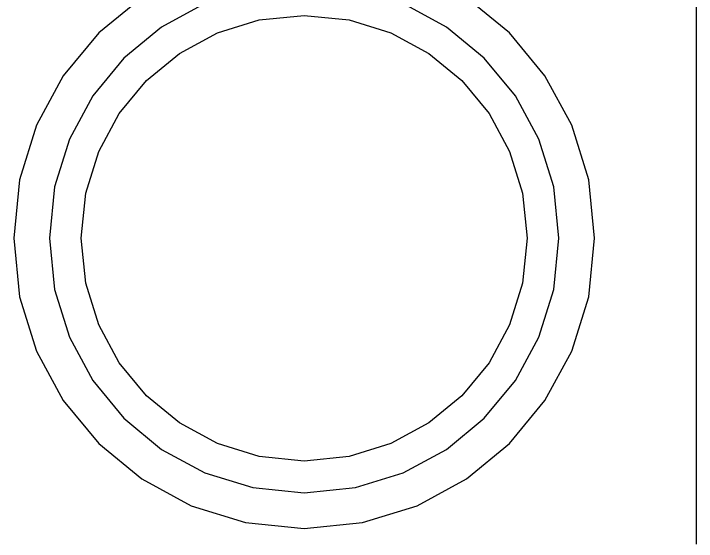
# Model space of a CAD drawing. Extents: x 1 to 47.7, y 0.2 to 35.
# Drawn here: x 18.527 to 19.867, y 9.929 to 10.965 of the extents above; entities that cross this region are included whole.
import ezdxf

# ---------------------------------------------------------------- set-up
doc = ezdxf.new("R2010")
doc.units = 0
doc.header["$MEASUREMENT"] = 0
doc.layers.add('5_1___24__TARGET_LEDS___12', color=7, linetype='CONTINUOUS')

msp = doc.modelspace()

# ---------------------------------------------------------------- linework, layer by layer
at = {"layer": '5_1___24__TARGET_LEDS___12'}
for points in [[(19.867, 9.9236), (19.867, 9.9705), (19.867, 10.0182), (19.867, 10.0669), (19.867, 10.1165), (19.867, 10.1669), (19.867, 10.2181), (19.867, 10.2701), (19.867, 10.3229), (19.867, 10.3763), (19.867, 10.4305), (19.867, 10.5408), (19.867, 10.6536), (19.867, 10.7685), (19.867, 10.8853), (19.867, 11.0038), (19.867, 11.1238), (19.867, 11.245), (19.867, 11.3671), (19.867, 11.49), (19.867, 11.7369)], [(18.7786, 10.9972), (18.6942, 10.9276), (18.6246, 10.8432), (18.572, 10.7464), (18.5388, 10.6394), (18.5273, 10.5245), (18.5388, 10.4096), (18.572, 10.3027), (18.6246, 10.2058), (18.6942, 10.1215), (18.7786, 10.0519), (18.8754, 9.9993), (18.9824, 9.9661), (19.0973, 9.9545), (19.2121, 9.9661), (19.3191, 9.9993), (19.416, 10.0519), (19.5003, 10.1215), (19.5699, 10.2058), (19.6225, 10.3027), (19.6557, 10.4096), (19.6673, 10.5245), (19.6557, 10.6394), (19.6225, 10.7464), (19.5699, 10.8432), (19.5003, 10.9276), (19.416, 10.9972)], [(18.9026, 10.9852), (18.8177, 10.9391), (18.7437, 10.8781), (18.6827, 10.8041), (18.6366, 10.7191), (18.6074, 10.6253), (18.5973, 10.5245), (18.6074, 10.4238), (18.6366, 10.3299), (18.6827, 10.245), (18.7437, 10.171), (18.8177, 10.1099), (18.9026, 10.0638), (18.9965, 10.0347), (19.0973, 10.0245), (19.198, 10.0347), (19.2919, 10.0638), (19.3768, 10.1099), (19.4508, 10.171), (19.5119, 10.245), (19.558, 10.3299), (19.5871, 10.4238), (19.5973, 10.5245), (19.5871, 10.6253), (19.558, 10.7191), (19.5119, 10.8041), (19.4508, 10.8781), (19.3768, 10.9391), (19.2919, 10.9852)]]:
    msp.add_lwpolyline(points, dxfattribs=at)
msp.add_lwpolyline([(19.5348, 10.5245), (19.5259, 10.4363), (19.5004, 10.3542), (19.4601, 10.2799), (19.4066, 10.2152), (19.3419, 10.1617), (19.2676, 10.1214), (19.1854, 10.0959), (19.0973, 10.087), (19.0091, 10.0959), (18.927, 10.1214), (18.8526, 10.1617), (18.7879, 10.2152), (18.7345, 10.2799), (18.6941, 10.3542), (18.6687, 10.4363), (18.6598, 10.5245), (18.6687, 10.6127), (18.6941, 10.6948), (18.7345, 10.7691), (18.7879, 10.8339), (18.8526, 10.8873), (18.927, 10.9276), (19.0091, 10.9531), (19.0973, 10.962), (19.1854, 10.9531), (19.2676, 10.9276), (19.3419, 10.8873), (19.4066, 10.8339), (19.4601, 10.7691), (19.5004, 10.6948), (19.5259, 10.6127)], close=True, dxfattribs=at)

doc.saveas('drawing.dxf')
